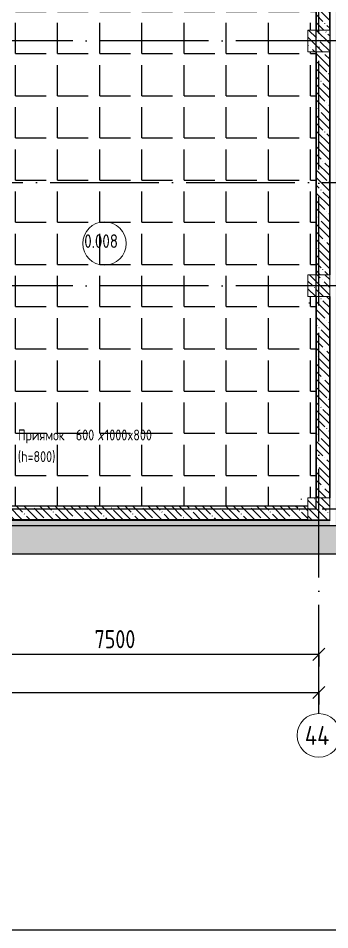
# Model space of a CAD drawing. Header units: millimetres. Extents: x -68946 to 690821, y -552984 to 293768.
# Drawn here: x 158221 to 163949, y 107174 to 123927 of the extents above; entities that cross this region are included whole.
import ezdxf

# ---------------------------------------------------------------- set-up
doc = ezdxf.new("R2010")
doc.units = ezdxf.units.MM
doc.linetypes.add('ADSK_Линия сетки', pattern=[2500, 2000, -250, 0, -250])
doc.layers.get('Defpoints').update_dxf_attribs({"color": 250})
for name, color, linetype, lineweight in [('4.1) Плитка. 3.1 вып.', 30, 'Continuous', 30), ('A-ANNO-DIMS', 250, 'Continuous', 9), ('A-AREA-IDEN', 250, 'Continuous', 9), ('A-DETL-2', 250, 'Continuous', 5), ('A-DETL-GENF-1', 250, 'Continuous', 5), ('A-WALL', 250, 'Continuous', 9), ('A-WALL-1', 250, 'Continuous', 50), ('A-WALL-2', 250, 'Continuous', 5), ('A-WALL-3', 250, 'Continuous', 13), ('G-ANNO-TEXT', 250, 'Continuous', 9), ('I-WALL-1', 250, 'Continuous', 5), ('S-COLS-1', 250, 'Continuous', 5), ('S-COLS-2', 250, 'Continuous', 5), ('Оси', 250, 'Continuous', 9), ('Оси-1', 250, 'ADSK_Линия сетки', 9)]:
    doc.layers.add(name, color=color, linetype=linetype, lineweight=lineweight)
doc.styles.add('GOST Common', font='', dxfattribs={"width": 0.9, "height": 350})
doc.styles.add('ISOCPEUR', font='isocpeur.ttf', dxfattribs={"width": 0.8, "height": 100})
doc.styles.add('ISOCPEUR_I_1', font='ГОСТ тип А.ttf', dxfattribs={"height": 2500})
doc.styles.get("Standard").update_dxf_attribs({"font": 'ГОСТ тип А.ttf'})
doc.styles.get('GOST Common').set_extended_font_data('GOST Common')
doc.dimstyles.new('А3', dxfattribs={"dimtxt": 333, "dimasz": 222, "dimexe": 222, "dimexo": 111, "dimgap": 111, "dimtad": 1, "dimtoh": 1, "dimdec": 0, "dimrnd": 0.0015, "dimzin": 0, "dimdsep": 46, "dimtxsty": 'Standard', "dimblk": 'OBLIQUE', "dimcen": 0, "dimclrd": 7, "dimclre": 7, "dimclrt": 7, "dimadec": 0, "dimazin": 0, "dimtfac": 1, "dimtdec": 0, "dimtofl": 0, "dimtmove": 0, "dimatfit": 3, "dimfxl": 1, "dimtolj": 1, "dimtzin": 0, "dimarcsym": 0})
pattern_1 = [(135, (10997.54, 114885.93), (-142.5612, -142.5612), []), (135, (11140.1, 114885.93), (-142.5612, -142.5612), [252.016, -50.403, 3.353, -47.05])]

# ---------------------------------------------------------------- blocks, each defined once
blk = doc.blocks.new('BSC_Колонна _Прямоугольная - 400x400-V16-АР1_Кладочный план подвала_ Блок 2_ 3')
at = {"layer": 'S-COLS-2'}
h = blk.add_hatch(dxfattribs=at)
h.set_pattern_fill('FP_28', color=256, style=0, pattern_type=2)
h.set_pattern_definition([(135, (-152750, -25), (-142.56192, -142.56192), []), (135, (-152607.44, -25), (-142.56192, -142.56192), [252.016, -50.403, 3.353, -47.05])])
h.paths.add_polyline_path([(-200, -200), (200, -200), (200, 200), (-200, 200)])
at = {"layer": 'S-COLS-1'}
for p, q in [((200, 200), (-200, 200)), ((-200, 200), (-200, -200)), ((200, -200), (200, 200)), ((-200, -200), (200, -200))]:
    blk.add_line(p, q, dxfattribs=at)
blk = doc.blocks.new('BSC_Колонна _Прямоугольная - 400x400-V77-АР1_Кладочный план подвала_ Блок 2_ 3')
at = {"layer": 'S-COLS-2'}
h = blk.add_hatch(dxfattribs=at)
h.set_pattern_fill('FP_89', color=256, style=0, pattern_type=2)
h.set_pattern_definition([(135, (-152750, -4125), (-142.56192, -142.56192), []), (135, (-152607.44, -4125), (-142.56192, -142.56192), [252.016, -50.403, 3.353, -47.05])])
h.paths.add_polyline_path([(-200, -200), (200, -200), (200, 200), (-200, 200)])
at = {"layer": 'S-COLS-1'}
for p, q in [((200, 200), (-200, 200)), ((-200, 200), (-200, -200)), ((200, -200), (200, 200)), ((-200, -200), (200, -200))]:
    blk.add_line(p, q, dxfattribs=at)
blk = doc.blocks.new('BSC_Колонна _Прямоугольная - 400x400-V78-АР1_Кладочный план подвала_ Блок 2_ 3')
at = {"layer": 'S-COLS-2'}
h = blk.add_hatch(dxfattribs=at)
h.set_pattern_fill('FP_90', color=256, style=0, pattern_type=2)
h.set_pattern_definition([(135, (-152749.81, -8625), (-142.56192, -142.56192), []), (135, (-152607.25, -8625), (-142.56192, -142.56192), [252.016, -50.403, 3.353, -47.05])])
h.paths.add_polyline_path([(-200, -200), (200, -200), (200, 200), (-200, 200)])
at = {"layer": 'S-COLS-1'}
for p, q in [((200, 200), (-200, 200)), ((-200, 200), (-200, -200)), ((200, -200), (200, 200)), ((-200, -200), (200, -200))]:
    blk.add_line(p, q, dxfattribs=at)
blk = doc.blocks.new('Ось сетки - Круг_Ø8 мм-39983606-АР1_Кладочный план подвала_ Блок 2_ 3')
at = {"layer": 'Оси'}
for start, end in [(360, 180), (180, 360)]:
    blk.add_arc((0, 0), 4, start, end, dxfattribs=at)
blk = doc.blocks.new('AAR_СКБ_Марка_Помещения - Номер-17325395-АР1_Кладочный план подвала_ Блок 2_ 3')
at = {"layer": 'A-AREA-IDEN'}
blk.add_circle((0, 1.5), 4, dxfattribs=at)
blk = doc.blocks.new('_Oblique')
at = {"color": 0, "linetype": 'ByBlock', "lineweight": -2}
blk.add_line((-0.5, -0.5), (0.5, 0.5), dxfattribs=at)
blk = doc.blocks.new('*D5215')
at = {"layer": 'A-ANNO-DIMS', "color": 7, "lineweight": -2, "transparency": 16777216}
for p, q in [((156248, 112237), (163748, 112237)), ((156248, 112226), (156248, 112015)), ((163748, 112226), (163748, 112015))]:
    blk.add_line(p, q, dxfattribs=at)
at = {"layer": 'Defpoints', "color": 0, "lineweight": 30, "transparency": 16777216}
for p in [(156248, 112337), (163748, 112337), (163748, 112237)]:
    blk.add_point(p, dxfattribs=at)
at = {"layer": 'A-ANNO-DIMS', "color": 7, "lineweight": -2, "transparency": 16777216, "xscale": 222, "yscale": 222, "zscale": 222, "rotation": 180}
blk.add_blockref('_Oblique', (156248, 112237), dxfattribs=at)
at = {"layer": 'A-ANNO-DIMS', "color": 7, "lineweight": -2, "transparency": 16777216, "xscale": 222, "yscale": 222, "zscale": 222}
blk.add_blockref('_Oblique', (163748, 112237), dxfattribs=at)
at = {"layer": 'A-ANNO-DIMS', "color": 7, "lineweight": -2, "transparency": 16777216, "insert": (159998, 112515), "char_height": 333, "width": 2.48, "attachment_point": 5}
blk.add_mtext('\\A1;7500', dxfattribs=at)
blk = doc.blocks.new('*D5109')
at = {"layer": 'A-ANNO-DIMS', "color": 7, "lineweight": -2, "transparency": 16777216}
for p, q in [((80148, 111537), (163748, 111537)), ((80148, 111526), (80148, 111315)), ((163748, 111526), (163748, 111315))]:
    blk.add_line(p, q, dxfattribs=at)
at = {"layer": 'Defpoints', "color": 0, "lineweight": 30, "transparency": 16777216}
for p in [(80148, 111637), (163748, 111637), (163748, 111537)]:
    blk.add_point(p, dxfattribs=at)
at = {"layer": 'A-ANNO-DIMS', "color": 7, "lineweight": -2, "transparency": 16777216, "xscale": 222, "yscale": 222, "zscale": 222, "rotation": 180}
blk.add_blockref('_Oblique', (80148, 111537), dxfattribs=at)
at = {"layer": 'A-ANNO-DIMS', "color": 7, "lineweight": -2, "transparency": 16777216, "xscale": 222, "yscale": 222, "zscale": 222}
blk.add_blockref('_Oblique', (163748, 111537), dxfattribs=at)
at = {"layer": 'A-ANNO-DIMS', "color": 7, "lineweight": -2, "transparency": 16777216, "insert": (121948, 111815), "char_height": 333, "width": 3.1, "attachment_point": 5}
blk.add_mtext('\\A1;83600', dxfattribs=at)

msp = doc.modelspace()

# ---------------------------------------------------------------- hatches: boundary and pattern name
at = {"layer": '4.1) Плитка. 3.1 вып.', "lineweight": 30}
h = msp.add_hatch(dxfattribs=at)
h.set_pattern_fill('ANGLE', color=256, scale=111)
h.set_pattern_definition([(0, (0, 0), (0, 775.335), [563.88, -211.455]), (90, (0, 0), (-775.335, 5e-14), [563.88, -211.455])])
h.paths.add_polyline_path([(163697.5167, 123310.9301), (163547.3503, 123310.9301), (163547.3503, 123710.9301), (163697.5167, 123710.9301), (163697.5167, 126460.9267), (156247.5384, 126460.9267), (156247.5384, 123710.9301), (156447.3503, 123710.9301), (156447.3503, 123310.9301), (156247.5384, 123310.9301), (156247.5384, 119210.9262), (156447.5384, 119210.9262), (156447.5384, 118810.9262), (156247.5384, 118810.9262), (156247.5384, 115110.9262), (156447.5384, 115110.9262), (156447.5384, 114960.9267), (163547.5384, 114960.9267), (163547.5384, 115110.9262), (163697.5167, 115110.9262), (163697.5167, 118810.9262), (163547.5384, 118810.9262), (163547.5384, 119210.9262), (163697.5167, 119210.9262)])
h.paths.add_polyline_path([(158192.5374, 126455.9267), (158192.5374, 126450.9267), (158240.5374, 126450.9267), (158240.5374, 126455.9267)], flags=16)
at = {"layer": 'A-DETL-GENF-1', "lineweight": -2}
h = msp.add_hatch(dxfattribs=at)
h.set_pattern_fill('FP_124', color=256, style=0, pattern_type=2)
h.set_pattern_definition([(135, (11421.8, 114885.93), (-424.26407, 3e-14), [600, 0, 0, 0]), (45, (10997.54, 114885.93), (-424.26407, 0), [600, 0, 0, 0]), (45, (10997.54, 115098.06), (-424.26407, 0), [150, -450]), (135, (11315.74, 115204.12), (-424.26407, 3e-14), [150, -450]), (45, (11315.74, 114992), (-424.26407, 0), [150, -450]), (135, (11209.67, 114885.93), (-424.26407, 3e-14), [150, -450])])
h.paths.add_polyline_path([(164577.5167, 114080.9267), (164577.5167, 174490.9262), (146867.5374, 174490.9262), (146867.5253, 174090.9262), (132367.5473, 174090.9262), (132367.5473, 172390.9267), (129627.538, 172390.9267), (129627.538, 174090.9262), (120727.5383, 174090.9262), (120727.5383, 174490.9262), (87962.538, 174490.9262), (87962.538, 174090.9267), (84292.5374, 174090.9267), (84292.5374, 171140.9262), (81177.5374, 171140.9262), (81177.5374, 174090.9267), (78864.3215, 174090.9267), (78864.3215, 173570.9267), (80657.5374, 173570.9267), (80657.5374, 170620.9262), (84812.5374, 170620.9262), (84812.5374, 173570.9267), (88482.538, 173570.9267), (88482.538, 173970.9262), (120207.5383, 173970.9262), (120207.5383, 173570.9262), (129107.538, 173570.9262), (129107.538, 171870.9267), (132887.5473, 171870.9267), (132887.5473, 173570.9262), (147387.5374, 173570.9262), (147387.5374, 173970.9262), (164057.5167, 173970.9262), (164057.5167, 114600.9267), (147387.5977, 114600.9267), (147387.5977, 127320.9262), (136557.5374, 127320.9262), (136557.5374, 124800.9267), (124737.538, 124800.9267), (124737.538, 133800.9262), (115587.538, 133800.9262), (115587.538, 141000.9267), (80187.5374, 141000.9267), (80187.5374, 158100.9262), (78864.3215, 158100.9262), (78864.3215, 157580.9262), (79667.5374, 157580.9262), (79667.5374, 140480.9267), (115067.538, 140480.9267), (115067.538, 133280.9262), (124217.538, 133280.9262), (124217.538, 124280.9267), (137077.5374, 124280.9267), (137077.5374, 126800.9262), (146867.5977, 126800.9262), (146867.5977, 114080.9267), (159660.2072, 114080.9267)])
at = {"layer": 'A-WALL', "lineweight": -2}
for points in [[(163955.5167, 114702.9267), (163955.5167, 173868.9262), (163947.5167, 173868.9262), (163947.5384, 114702.9267)], [(163947.5167, 114702.9267), (163947.5167, 114710.9262), (147497.5977, 114710.9267), (147497.5977, 114702.9267), (163547.5384, 114702.9267)]]:
    msp.add_hatch(color=256, dxfattribs=at).paths.add_polyline_path(points)
at = {"layer": 'A-WALL-2', "lineweight": -2}
h = msp.add_hatch(dxfattribs=at)
h.set_pattern_fill('FP_3', color=256, style=0, pattern_type=2)
h.set_pattern_definition([(0, (10997.54, 114885.926), (120.968, 69.841), [80.645, -161.29]), (120, (10997.54, 114885.926), (-120.96808, 69.84086), [80.645, -161.29]), (60, (10997.54, 114885.926), (-8e-05, 139.68186), [0, -161.29, 80.645, 0])])
h.paths.add_polyline_path([(163947.5167, 114600.9267), (163955.5167, 114600.9267), (163955.5167, 114702.9267), (147489.5977, 114702.9267), (147489.5977, 114600.9267), (147497.5977, 114600.9267), (147497.5977, 114602.9267), (163947.5167, 114602.9267)])
at = {"layer": 'I-WALL-1', "lineweight": -2}
h = msp.add_hatch(dxfattribs=at)
h.set_pattern_fill('FP_1', color=256, style=0, pattern_type=2)
h.set_pattern_definition(pattern_1)
h.paths.add_polyline_path([(163697.5167, 123710.9301), (163947.5167, 123710.9301), (163947.3503, 127810.9301), (163697.5167, 127810.9301), (163697.5167, 125989.4542)])
h = msp.add_hatch(dxfattribs=at)
h.set_pattern_fill('FP_1', color=256, style=0, pattern_type=2)
h.set_pattern_definition(pattern_1)
h.paths.add_polyline_path([(163947.3503, 119210.9262), (163947.5167, 119210.9262), (163947.3503, 123310.9301), (163697.5167, 123310.9301), (163697.5167, 119210.9262)])
h = msp.add_hatch(dxfattribs=at)
h.set_pattern_fill('FP_1', color=256, style=0, pattern_type=2)
h.set_pattern_definition(pattern_1)
h.paths.add_polyline_path([(163947.5167, 115110.9262), (163947.5167, 118810.9262), (163697.5167, 118810.9262), (163697.5167, 115110.9262)])
h = msp.add_hatch(dxfattribs=at)
h.set_pattern_fill('FP_1', color=256, style=0, pattern_type=2)
h.set_pattern_definition(pattern_1)
h.paths.add_polyline_path([(163547.5374, 114710.9267), (163547.5374, 114960.9267), (156447.5374, 114960.9267), (156447.5374, 114710.9267), (159660.2072, 114710.9267)])

# ---------------------------------------------------------------- linework, layer by layer
at = {"color": 1}
msp.add_lwpolyline([(172265.5409, 183601.6714), (124619.2541, 183601.6714), (124740.6724, 107174.3899), (172386.9593, 107174.3899)], close=True, dxfattribs=at)
at = {"color": 1, "lineweight": 30}
msp.add_lwpolyline([(163697.5167, 126460.9267), (156247.5384, 126460.9267), (156247.5384, 114910.9262), (163697.5167, 114910.9262)], close=True, dxfattribs=at)
at = {"layer": 'A-DETL-2', "lineweight": -2}
for p, q in [((164057.5167, 114600.9267), (147387.5977, 114600.9267)), ((146867.5977, 114080.9267), (164577.5167, 114080.9267))]:
    msp.add_line(p, q, dxfattribs=at)
at = {"layer": 'A-WALL-1', "lineweight": -2}
for p, q in [((163697.5167, 127810.9301), (163697.5167, 123710.9301)), ((163947.5167, 123710.9301), (163947.5167, 127810.9301)), ((163697.5167, 123310.9301), (163697.5167, 119210.9262)), ((163947.5167, 119210.9262), (163947.5167, 123310.9301)), ((163697.5167, 118810.9262), (163697.5167, 115110.9262)), ((163947.5167, 115110.9262), (163947.5167, 118810.9262)), ((163547.5374, 114960.9267), (156447.5374, 114960.9267)), ((156447.5374, 114710.9267), (163547.5374, 114710.9267))]:
    msp.add_line(p, q, dxfattribs=at)
at = {"layer": 'A-WALL-2', "lineweight": -2}
msp.add_line((147387.5977, 114602.9267), (164057.5167, 114602.9267), dxfattribs=at)
at = {"layer": 'A-WALL-3', "lineweight": -2}
for p, q in [((163947.5167, 132310.9262), (163947.5167, 119210.9262)), ((163947.5167, 118810.9262), (163947.5167, 115110.9262)), ((147489.5977, 114702.9267), (163955.5167, 114702.9267)), ((163547.5384, 114710.9267), (147497.5977, 114710.9267))]:
    msp.add_line(p, q, dxfattribs=at)
at = {"layer": 'I-WALL-1', "lineweight": -2}
for p, q in [((163577.5167, 118690.9262), (163562.5167, 118690.9262)), ((163427.5384, 115080.9267), (163427.5384, 115095.9267))]:
    msp.add_line(p, q, dxfattribs=at)
at = {"layer": 'Оси-1', "lineweight": -2}
for p, q in [((163747.5384, 111147.0862), (163747.5384, 176087.9307)), ((166722.1084, 123510.9858), (110317.5374, 123510.9858)), ((76304.6994, 120910.9262), (166722.1084, 120910.9262)), ((166722.1084, 119011.0455), (110317.5374, 119011.0455)), ((76304.6994, 114910.9262), (166722.1084, 114910.9262))]:
    msp.add_line(p, q, dxfattribs=at)

# ---------------------------------------------------------------- block references
at = {"layer": 'A-AREA-IDEN', "lineweight": -2, "xscale": 99.99999999999993, "yscale": 99.99999999999993, "zscale": 99.99999999999993}
msp.add_blockref('AAR_СКБ_Марка_Помещения - Номер-17325395-АР1_Кладочный план подвала_ Блок 2_ 3', (159806.2497, 119637.0395), dxfattribs=at)
at = {"layer": 'S-COLS-1', "lineweight": -2}
for name, p in [('BSC_Колонна _Прямоугольная - 400x400-V78-АР1_Кладочный план подвала_ Блок 2_ 3', (163747.3503, 123510.9301)), ('BSC_Колонна _Прямоугольная - 400x400-V77-АР1_Кладочный план подвала_ Блок 2_ 3', (163747.5384, 119010.9262)), ('BSC_Колонна _Прямоугольная - 400x400-V16-АР1_Кладочный план подвала_ Блок 2_ 3', (163747.5384, 114910.9262))]:
    msp.add_blockref(name, p, dxfattribs=at)
at = {"layer": 'Оси', "lineweight": -2, "xscale": 99.99999999999993, "yscale": 99.99999999999993, "zscale": 99.99999999999993}
msp.add_blockref('Ось сетки - Круг_Ø8 мм-39983606-АР1_Кладочный план подвала_ Блок 2_ 3', (163747.5384, 110747.0862), dxfattribs=at)

# ---------------------------------------------------------------- texts
at = {"layer": 'A-AREA-IDEN', "lineweight": -2, "insert": (159434.5755, 119955.77), "char_height": 250, "width": 858.607312, "attachment_point": 1, "style": 'ISOCPEUR'}
msp.add_mtext('0.008', dxfattribs=at)
at = {"layer": 'G-ANNO-TEXT', "lineweight": -2, "char_height": 200, "attachment_point": 1, "style": 'ISOCPEUR_I_1'}
for s, insert, width in [('Приямок', (158213.0576, 116368.2509), 1168.860375), (' 600', (159177.4639, 116368.2509), 613.290937), ('\\fISOCPEUR|b0|i1|c204|p34|;\\W.9;х', (159683.4795, 116368.2509), 158.734125), ('1000x800 ', (159814.4482, 116368.2509), 1363.670437), ('(h=800)', (158213.0576, 115971.3759), 981.2655)]:
    msp.add_mtext(s, dxfattribs=dict(at, insert=insert, width=width))
at = {"layer": 'Оси', "lineweight": -2, "insert": (163490.6578, 110919.6196), "char_height": 350, "width": 620.506125, "attachment_point": 1, "style": 'GOST Common'}
msp.add_mtext('44', dxfattribs=at)

# ---------------------------------------------------------------- dimensions: what is measured, and where the dimension line sits
at = {"layer": 'A-ANNO-DIMS', "lineweight": -2}
for base, p1, p2, picture, middle in [((163747.5384, 112237.0272), (156247.5384, 112337.0121), (163747.5384, 112337.0121), '*D5215', (159997.5384, 112514.5272)), ((163747.5384, 111537.0272), (80147.5374, 111637.0121), (163747.5384, 111637.0121), '*D5109', (121947.5379, 111814.5272))]:
    dim = msp.add_linear_dim(base=base, p1=p1, p2=p2, dimstyle='А3', dxfattribs=at)
    dim.commit()
    dim.dimension.update_dxf_attribs({"geometry": picture, "text_midpoint": middle})

doc.saveas('drawing.dxf')
